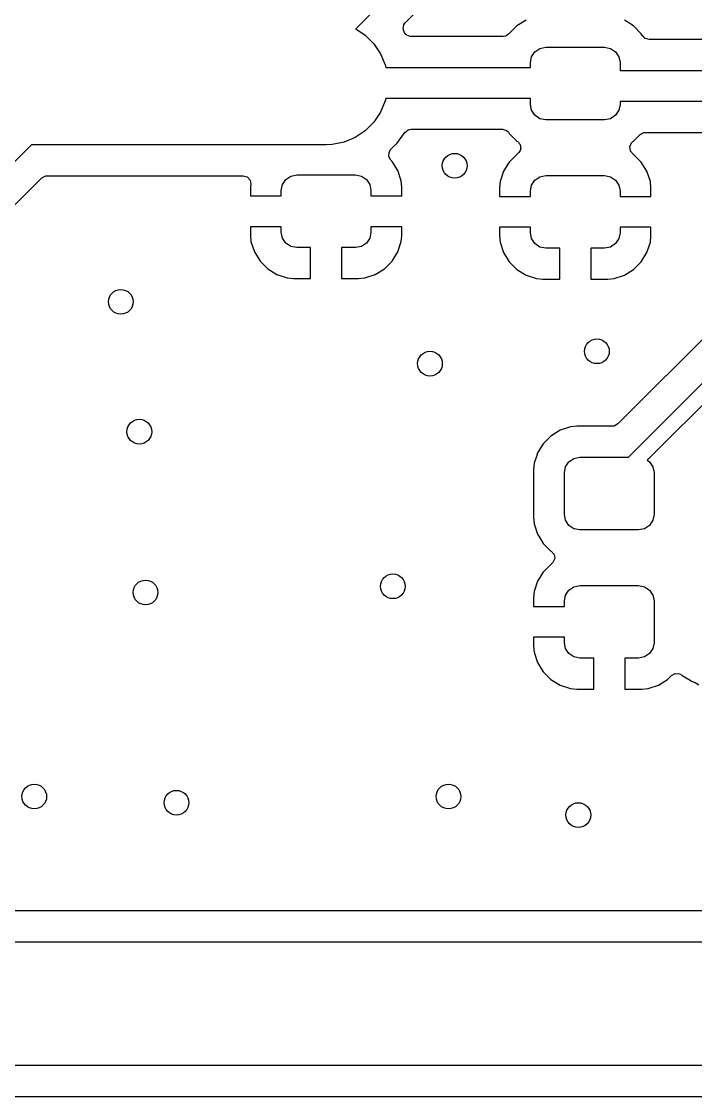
# Model space of a CAD drawing. Extents: x 2.03 to 8.88, y -5.74 to -2.97.
# Drawn here: x 6.669 to 7.098, y -4.439 to -3.755 of the extents above; entities that cross this region are included whole.
import ezdxf

# ---------------------------------------------------------------- set-up
doc = ezdxf.new("R2010")
doc.units = 0
doc.header["$MEASUREMENT"] = 0
doc.layers.add('BLACK', color=7, linetype='CONTINUOUS')

msp = doc.modelspace()

# ---------------------------------------------------------------- linework, layer by layer
at = {"layer": 'BLACK', "linetype": 'CONTINUOUS'}
for p, q in [((6.94497, -3.69611), (6.88188, -3.7592)), ((6.91339, -3.75556), (6.95493, -3.71402)), ((6.91197, -3.75929), (6.91259, -3.75661)), ((6.91259, -3.75661), (6.91339, -3.75556)), ((6.99038, -3.75385), (6.9845, -3.75747)), ((7.05461, -3.75488), (7.05293, -3.75385)), ((7.05881, -3.75747), (7.05461, -3.75488)), ((6.88188, -3.7592), (6.88797, -3.76327)), ((6.88797, -3.76327), (6.89343, -3.76872)), ((6.91289, -3.76188), (6.91197, -3.75929)), ((6.91308, -3.76214), (6.91289, -3.76188)), ((6.91405, -3.76314), (6.91308, -3.76214)), ((6.9142, -3.76319), (6.91405, -3.76314)), ((6.91439, -3.76338), (6.9142, -3.76319)), ((6.91552, -3.76371), (6.91439, -3.76338)), ((6.91661, -3.76414), (6.91552, -3.76371)), ((6.91683, -3.76409), (6.91661, -3.76414)), ((6.91703, -3.76415), (6.91683, -3.76409)), ((6.97742, -3.76389), (6.97583, -3.76415)), ((6.97937, -3.76251), (6.97742, -3.76389)), ((6.97942, -3.76256), (6.97937, -3.76251)), ((6.9845, -3.75747), (6.97942, -3.76256)), ((7.06369, -3.76236), (7.05881, -3.75747)), ((7.06452, -3.76371), (7.06369, -3.76236)), ((7.06458, -3.7638), (7.06452, -3.76371)), ((7.0661, -3.76535), (7.06458, -3.7638)), ((6.89343, -3.76872), (6.89771, -3.77514)), ((6.97583, -3.76415), (6.91703, -3.76415)), ((6.99919, -3.77171), (7.00295, -3.77096)), ((7.00295, -3.77096), (7.04035, -3.77096)), ((7.04035, -3.77096), (7.04412, -3.77171)), ((7.06874, -3.76612), (7.0661, -3.76535)), ((7.15961, -3.76612), (7.06874, -3.76612)), ((6.89771, -3.77514), (6.90067, -3.78227)), ((6.99311, -3.78081), (6.99386, -3.77704)), ((6.99386, -3.77704), (6.99599, -3.77385)), ((6.99599, -3.77385), (6.99919, -3.77171)), ((7.04412, -3.77171), (7.04731, -3.77385)), ((7.04731, -3.77385), (7.04945, -3.77704)), ((7.04945, -3.77704), (7.0502, -3.78081)), ((6.90067, -3.78227), (6.90098, -3.78386)), ((6.90098, -3.78386), (6.99311, -3.78386)), ((6.99311, -3.78386), (6.99311, -3.78081)), ((7.0502, -3.78081), (7.0502, -3.78583)), ((7.0502, -3.78583), (7.17815, -3.78583)), ((6.90067, -3.80513), (6.89771, -3.81226)), ((6.90098, -3.80354), (6.90067, -3.80513)), ((6.99311, -3.80354), (6.90098, -3.80354)), ((6.99311, -3.80738), (6.99311, -3.80354)), ((6.99386, -3.81115), (6.99311, -3.80738)), ((6.99599, -3.81434), (6.99386, -3.81115)), ((7.04945, -3.81115), (7.04731, -3.81434)), ((7.0502, -3.80738), (7.04945, -3.81115)), ((7.17815, -3.80551), (7.0502, -3.80551)), ((7.0502, -3.80551), (7.0502, -3.80738)), ((6.89343, -3.81868), (6.88797, -3.82413)), ((6.89771, -3.81226), (6.89343, -3.81868)), ((6.99919, -3.81648), (6.99599, -3.81434)), ((7.00295, -3.81722), (6.99919, -3.81648)), ((7.04035, -3.81722), (7.00295, -3.81722)), ((7.04412, -3.81648), (7.04035, -3.81722)), ((7.04731, -3.81434), (7.04412, -3.81648)), ((6.88797, -3.82413), (6.88155, -3.82842)), ((6.90805, -3.83219), (6.91308, -3.82526)), ((6.91308, -3.82526), (6.91526, -3.82358)), ((6.91526, -3.82358), (6.91703, -3.82325)), ((6.91703, -3.82325), (6.9753, -3.82325)), ((6.9753, -3.82325), (6.97794, -3.82402)), ((6.97794, -3.82402), (6.97876, -3.82469)), ((6.97876, -3.82469), (6.97916, -3.82509)), ((6.97916, -3.82509), (6.97962, -3.82583)), ((7.06413, -3.82596), (7.06529, -3.82533)), ((7.06529, -3.82533), (7.06538, -3.82532)), ((7.06538, -3.82532), (7.0654, -3.8253)), ((7.0654, -3.8253), (7.06546, -3.82531)), ((7.06546, -3.82531), (7.06633, -3.82522)), ((7.06633, -3.82522), (7.16202, -3.82522)), ((6.87442, -3.83138), (6.86685, -3.83288)), ((6.88155, -3.82842), (6.87442, -3.83138)), ((6.90598, -3.83425), (6.90805, -3.83219)), ((6.97962, -3.82583), (6.9845, -3.83072)), ((6.9845, -3.83072), (6.98513, -3.8311)), ((6.98513, -3.8311), (6.98553, -3.83151)), ((6.98553, -3.83151), (6.98592, -3.83223)), ((6.98592, -3.83223), (6.98647, -3.83284)), ((7.05639, -3.83435), (7.05749, -3.83182)), ((7.05749, -3.83182), (7.05787, -3.83142)), ((7.05787, -3.83142), (7.05824, -3.83107)), ((7.05824, -3.83107), (7.05881, -3.83072)), ((7.05881, -3.83072), (7.06292, -3.82661)), ((7.06292, -3.82661), (7.06296, -3.82657)), ((7.06296, -3.82657), (7.06413, -3.82596)), ((6.67536, -3.83307), (6.65382, -3.85461)), ((6.70079, -3.83307), (6.67536, -3.83307)), ((6.74409, -3.83307), (6.70079, -3.83307)), ((6.86299, -3.83307), (6.74409, -3.83307)), ((6.86685, -3.83288), (6.86299, -3.83307)), ((6.90292, -3.84048), (6.90312, -3.83774)), ((6.90312, -3.83774), (6.90424, -3.83599)), ((6.90424, -3.83599), (6.90598, -3.83425)), ((6.98451, -3.83918), (6.97963, -3.84406)), ((6.98463, -3.83911), (6.98451, -3.83918)), ((6.98451, -3.83918), (6.98451, -3.83918)), ((6.98485, -3.83892), (6.98463, -3.83911)), ((6.98498, -3.83887), (6.98485, -3.83892)), ((6.98512, -3.83868), (6.98498, -3.83887)), ((6.98582, -3.83808), (6.98512, -3.83868)), ((6.98614, -3.83733), (6.98582, -3.83808)), ((6.98664, -3.83668), (6.98614, -3.83733)), ((6.98647, -3.83284), (6.98657, -3.83342)), ((6.98657, -3.83342), (6.98684, -3.83393)), ((6.98668, -3.83609), (6.98664, -3.83668)), ((6.98691, -3.83556), (6.98668, -3.83609)), ((6.98684, -3.83393), (6.98678, -3.83475)), ((6.98678, -3.83475), (6.98691, -3.83556)), ((7.05684, -3.83706), (7.05639, -3.83435)), ((7.05858, -3.839), (7.05684, -3.83706)), ((7.05861, -3.83904), (7.05857, -3.839)), ((7.05857, -3.839), (7.05858, -3.839)), ((7.05867, -3.83911), (7.05861, -3.83904)), ((7.05879, -3.83918), (7.05867, -3.83911)), ((7.06367, -3.84406), (7.05879, -3.83918)), ((7.05879, -3.83918), (7.05879, -3.83918)), ((6.90424, -3.8429), (6.90292, -3.84048)), ((6.90501, -3.84367), (6.90424, -3.8429)), ((6.90864, -3.84954), (6.90501, -3.84367)), ((6.97963, -3.84406), (6.97601, -3.84994)), ((7.0673, -3.84994), (7.06367, -3.84406)), ((6.68209, -3.85421), (6.68451, -3.85289)), ((6.68451, -3.85289), (6.68555, -3.85278)), ((6.68555, -3.85278), (6.81011, -3.85278)), ((6.81011, -3.85278), (6.81275, -3.85355)), ((6.83733, -3.85515), (6.84052, -3.85301)), ((6.84052, -3.85301), (6.84429, -3.85226)), ((6.84429, -3.85226), (6.88169, -3.85226)), ((6.88169, -3.85226), (6.88546, -3.85301)), ((6.88546, -3.85301), (6.88865, -3.85515)), ((6.91081, -3.85609), (6.90864, -3.84954)), ((6.90864, -3.84954), (6.90864, -3.84954)), ((6.97601, -3.84994), (6.97384, -3.85649)), ((6.97601, -3.84994), (6.97601, -3.84994)), ((6.99919, -3.85341), (7.00295, -3.85266)), ((7.00295, -3.85266), (7.04035, -3.85266)), ((7.04035, -3.85266), (7.04412, -3.85341)), ((7.06947, -3.85649), (7.0673, -3.84994)), ((7.0673, -3.84994), (7.0673, -3.84994)), ((6.66447, -3.87183), (6.68209, -3.85421)), ((6.81275, -3.85355), (6.81455, -3.85563)), ((6.81455, -3.85563), (6.81497, -3.85815)), ((6.81497, -3.85815), (6.81476, -3.86014)), ((6.83445, -3.86211), (6.8352, -3.85834)), ((6.8352, -3.85834), (6.83733, -3.85515)), ((6.88865, -3.85515), (6.89079, -3.85834)), ((6.89079, -3.85834), (6.89154, -3.86211)), ((6.91122, -3.86014), (6.91081, -3.85609)), ((6.97384, -3.85649), (6.97343, -3.86053)), ((6.97384, -3.85649), (6.97384, -3.85649)), ((6.99311, -3.8625), (6.99386, -3.85873)), ((6.99386, -3.85873), (6.99599, -3.85554)), ((6.99599, -3.85554), (6.99919, -3.85341)), ((7.04412, -3.85341), (7.04731, -3.85554)), ((7.04731, -3.85554), (7.04945, -3.85873)), ((7.04945, -3.85873), (7.0502, -3.8625)), ((7.06988, -3.86053), (7.06947, -3.85649)), ((6.81476, -3.86014), (6.81476, -3.86555)), ((6.81476, -3.86555), (6.83445, -3.86555)), ((6.83445, -3.86555), (6.83445, -3.86211)), ((6.89154, -3.86211), (6.89154, -3.86555)), ((6.89154, -3.86555), (6.91122, -3.86555)), ((6.91122, -3.86555), (6.91122, -3.86014)), ((6.91122, -3.86014), (6.91122, -3.86014)), ((6.97343, -3.86053), (6.97343, -3.86594)), ((6.97343, -3.86594), (6.99311, -3.86594)), ((6.99311, -3.86594), (6.99311, -3.8625)), ((7.0502, -3.8625), (7.0502, -3.86594)), ((7.0502, -3.86594), (7.06988, -3.86594)), ((7.06988, -3.86594), (7.06988, -3.86053)), ((7.06988, -3.86053), (7.06988, -3.86053)), ((6.83445, -3.88524), (6.81476, -3.88524)), ((6.81476, -3.88524), (6.81476, -3.89065)), ((6.83445, -3.88868), (6.83445, -3.88524)), ((6.91122, -3.88524), (6.89154, -3.88524)), ((6.89154, -3.88524), (6.89154, -3.88868)), ((6.91122, -3.89065), (6.91122, -3.88524)), ((6.99311, -3.88563), (6.97343, -3.88563)), ((6.97343, -3.88563), (6.97343, -3.89104)), ((6.99311, -3.88907), (6.99311, -3.88563)), ((7.06988, -3.88563), (7.0502, -3.88563)), ((7.0502, -3.88563), (7.0502, -3.88907)), ((7.06988, -3.89104), (7.06988, -3.88563)), ((6.81476, -3.89065), (6.81518, -3.89469)), ((6.8352, -3.89245), (6.83445, -3.88868)), ((6.83733, -3.89564), (6.8352, -3.89245)), ((6.89079, -3.89245), (6.88865, -3.89564)), ((6.89154, -3.88868), (6.89079, -3.89245)), ((6.91081, -3.89469), (6.91118, -3.89104)), ((6.91118, -3.89104), (6.91122, -3.89065)), ((6.91122, -3.89065), (6.91122, -3.89065)), ((6.97343, -3.89104), (6.97384, -3.89509)), ((6.99386, -3.89284), (6.99311, -3.88907)), ((6.99599, -3.89603), (6.99386, -3.89284)), ((7.04945, -3.89284), (7.04731, -3.89603)), ((7.0502, -3.88907), (7.04945, -3.89284)), ((7.06947, -3.89509), (7.06988, -3.89104)), ((7.06988, -3.89104), (7.06988, -3.89104)), ((6.81518, -3.89469), (6.81735, -3.90124)), ((6.84052, -3.89777), (6.83733, -3.89564)), ((6.84429, -3.89852), (6.84052, -3.89777)), ((6.85315, -3.89852), (6.84429, -3.89852)), ((6.85315, -3.91821), (6.85315, -3.89852)), ((6.88169, -3.89852), (6.87283, -3.89852)), ((6.87283, -3.89852), (6.87283, -3.91821)), ((6.88546, -3.89777), (6.88169, -3.89852)), ((6.88865, -3.89564), (6.88546, -3.89777)), ((6.90864, -3.90124), (6.91081, -3.89469)), ((6.91081, -3.89469), (6.91081, -3.89469)), ((6.97384, -3.89509), (6.97601, -3.90164)), ((6.99919, -3.89817), (6.99599, -3.89603)), ((7.00295, -3.89892), (6.99919, -3.89817)), ((7.01181, -3.89892), (7.00295, -3.89892)), ((7.01181, -3.9186), (7.01181, -3.89892)), ((7.04035, -3.89892), (7.0315, -3.89892)), ((7.0315, -3.89892), (7.0315, -3.9186)), ((7.04412, -3.89817), (7.04035, -3.89892)), ((7.04731, -3.89603), (7.04412, -3.89817)), ((7.0673, -3.90164), (7.06947, -3.89509)), ((7.06947, -3.89509), (7.06947, -3.89509)), ((6.81735, -3.90124), (6.81735, -3.90125)), ((6.81735, -3.90125), (6.82097, -3.90712)), ((6.82097, -3.90712), (6.82585, -3.912)), ((6.90013, -3.912), (6.90501, -3.90712)), ((6.90501, -3.90712), (6.90864, -3.90125)), ((6.90864, -3.90125), (6.90864, -3.90124)), ((6.97601, -3.90164), (6.97601, -3.90164)), ((6.97601, -3.90164), (6.97963, -3.90751)), ((6.97963, -3.90751), (6.98451, -3.91239)), ((7.05879, -3.91239), (7.06367, -3.90751)), ((7.06367, -3.90751), (7.0673, -3.90164)), ((7.0673, -3.90164), (7.0673, -3.90164)), ((6.82585, -3.912), (6.83173, -3.91562)), ((6.89426, -3.91562), (6.90013, -3.912)), ((6.98451, -3.91239), (6.99039, -3.91602)), ((7.05292, -3.91602), (7.05879, -3.91239)), ((6.83173, -3.91562), (6.83173, -3.91562)), ((6.83173, -3.91562), (6.83828, -3.9178)), ((6.83828, -3.9178), (6.83828, -3.9178)), ((6.83828, -3.9178), (6.84232, -3.91821)), ((6.84232, -3.91821), (6.85315, -3.91821)), ((6.85315, -3.91821), (6.85315, -3.91821)), ((6.87283, -3.91821), (6.88366, -3.91821)), ((6.88366, -3.91821), (6.8877, -3.9178)), ((6.88366, -3.91821), (6.88366, -3.91821)), ((6.8877, -3.9178), (6.89426, -3.91562)), ((6.89426, -3.91562), (6.89426, -3.91562)), ((6.99039, -3.91602), (6.99039, -3.91602)), ((6.99039, -3.91602), (6.99694, -3.91819)), ((6.99694, -3.91819), (6.99694, -3.91819)), ((6.99694, -3.91819), (7.00099, -3.9186)), ((7.00099, -3.9186), (7.01181, -3.9186)), ((7.01181, -3.9186), (7.01181, -3.9186)), ((7.0315, -3.9186), (7.04232, -3.9186)), ((7.04232, -3.9186), (7.04637, -3.91819)), ((7.04232, -3.9186), (7.04232, -3.9186)), ((7.04637, -3.91819), (7.05292, -3.91602)), ((7.05292, -3.91602), (7.05292, -3.91602)), ((7.11029, -3.94938), (7.04881, -4.01085)), ((7.05554, -4.03199), (7.1225, -3.96502)), ((7.12802, -3.97343), (7.06753, -4.03391)), ((7.01203, -4.01487), (7.00616, -4.0185)), ((7.01859, -4.0127), (7.01203, -4.01487)), ((7.01203, -4.01487), (7.01203, -4.01487)), ((7.02264, -4.01228), (7.01859, -4.0127)), ((7.01859, -4.0127), (7.01859, -4.0127)), ((7.04536, -4.01228), (7.02264, -4.01228)), ((7.02264, -4.01228), (7.02264, -4.01228)), ((7.04639, -4.01217), (7.04536, -4.01228)), ((7.04881, -4.01085), (7.04639, -4.01217)), ((7.00127, -4.02338), (6.99765, -4.02926)), ((7.00616, -4.0185), (7.00127, -4.02338)), ((6.99765, -4.02926), (6.9969, -4.0315)), ((6.99765, -4.02926), (6.99765, -4.02926)), ((6.99547, -4.03582), (6.99506, -4.03986)), ((6.9969, -4.0315), (6.99547, -4.03582)), ((6.99547, -4.03582), (6.99547, -4.03582)), ((6.99547, -4.03582), (6.99547, -4.03582)), ((7.01551, -4.03806), (7.01765, -4.03487)), ((7.01765, -4.03487), (7.02084, -4.03274)), ((7.02084, -4.03274), (7.02461, -4.03199)), ((7.02461, -4.03199), (7.05554, -4.03199)), ((7.06753, -4.03391), (7.06897, -4.03487)), ((7.06897, -4.03487), (7.0711, -4.03806)), ((6.99506, -4.03986), (6.99506, -4.07037)), ((7.01476, -4.04183), (7.01551, -4.03806)), ((7.01476, -4.06841), (7.01476, -4.04183)), ((7.0711, -4.03806), (7.07185, -4.04183)), ((7.07185, -4.04183), (7.07185, -4.06841)), ((6.99506, -4.07037), (6.99506, -4.07037)), ((6.99506, -4.07037), (6.99547, -4.07442)), ((7.01551, -4.07217), (7.01476, -4.06841)), ((7.07185, -4.06841), (7.0711, -4.07217)), ((6.99547, -4.07442), (6.99547, -4.07442)), ((6.99547, -4.07442), (6.99765, -4.08098)), ((7.01765, -4.07537), (7.01551, -4.07217)), ((7.02084, -4.0775), (7.01765, -4.07537)), ((7.02461, -4.07825), (7.02084, -4.0775)), ((7.06201, -4.07825), (7.02461, -4.07825)), ((7.06577, -4.0775), (7.06201, -4.07825)), ((7.06897, -4.07537), (7.06577, -4.0775)), ((7.0711, -4.07217), (7.06897, -4.07537)), ((6.99765, -4.08098), (6.99765, -4.08098)), ((6.99765, -4.08098), (6.99885, -4.08294)), ((6.99885, -4.08294), (7.00127, -4.08686)), ((7.00127, -4.08686), (7.00616, -4.09174)), ((7.00616, -4.09174), (7.00628, -4.09182)), ((7.00628, -4.09182), (7.00629, -4.09182)), ((7.00629, -4.09182), (7.00636, -4.0919)), ((7.00636, -4.0919), (7.00638, -4.09192)), ((7.00638, -4.09192), (7.00638, -4.09192)), ((7.00638, -4.09192), (7.00813, -4.09387)), ((7.00747, -4.0991), (7.00629, -4.10013)), ((7.00857, -4.09658), (7.00747, -4.0991)), ((7.00813, -4.09387), (7.00857, -4.09658)), ((7.00129, -4.10508), (6.99766, -4.11096)), ((7.00617, -4.1002), (7.00129, -4.10508)), ((7.00629, -4.10013), (7.00617, -4.1002)), ((7.00617, -4.1002), (7.00617, -4.1002)), ((6.99766, -4.11096), (6.99549, -4.11751)), ((6.99766, -4.11096), (6.99766, -4.11096)), ((6.99549, -4.11751), (6.99508, -4.12156)), ((6.99549, -4.11751), (6.99549, -4.11751)), ((7.01476, -4.12352), (7.01551, -4.11976)), ((7.01551, -4.11976), (7.01765, -4.11656)), ((7.01765, -4.11656), (7.02084, -4.11443)), ((7.02084, -4.11443), (7.02461, -4.11368)), ((7.02461, -4.11368), (7.06201, -4.11368)), ((7.06201, -4.11368), (7.06577, -4.11443)), ((7.06577, -4.11443), (7.06897, -4.11656)), ((7.06897, -4.11656), (7.0711, -4.11976)), ((7.0711, -4.11976), (7.07185, -4.12352)), ((6.99508, -4.12156), (6.99508, -4.12697)), ((7.01476, -4.12697), (7.01476, -4.12352)), ((7.07185, -4.12352), (7.07185, -4.1501)), ((6.99508, -4.12697), (7.01476, -4.12697)), ((7.01476, -4.14665), (6.99508, -4.14665)), ((6.99508, -4.14665), (6.99508, -4.15207)), ((7.01476, -4.1501), (7.01476, -4.14665)), ((6.99508, -4.15207), (6.99549, -4.15611)), ((7.01551, -4.15386), (7.01476, -4.1501)), ((7.01765, -4.15706), (7.01551, -4.15386)), ((7.0711, -4.15386), (7.06897, -4.15706)), ((7.07185, -4.1501), (7.0711, -4.15386)), ((6.99549, -4.15611), (6.99766, -4.16266)), ((7.02084, -4.15919), (7.01765, -4.15706)), ((7.02461, -4.15994), (7.02084, -4.15919)), ((7.03346, -4.15994), (7.02461, -4.15994)), ((7.03346, -4.17963), (7.03346, -4.15994)), ((7.06201, -4.15994), (7.05315, -4.15994)), ((7.05315, -4.15994), (7.05315, -4.17963)), ((7.06577, -4.15919), (7.06201, -4.15994)), ((7.06897, -4.15706), (7.06577, -4.15919)), ((6.99766, -4.16266), (6.99766, -4.16266)), ((6.99766, -4.16266), (7.00129, -4.16854)), ((7.00129, -4.16854), (7.00617, -4.17342)), ((7.00617, -4.17342), (7.01204, -4.17704)), ((7.07457, -4.17704), (7.08045, -4.17342)), ((7.08045, -4.17342), (7.0829, -4.17096)), ((7.0829, -4.17096), (7.08532, -4.16964)), ((7.08532, -4.16964), (7.08806, -4.16984)), ((7.08806, -4.16984), (7.08958, -4.17082)), ((7.08958, -4.17082), (7.08959, -4.1708)), ((7.08959, -4.1708), (7.08979, -4.17095)), ((7.08979, -4.17095), (7.08981, -4.17096)), ((7.08981, -4.17096), (7.08982, -4.17097)), ((7.08982, -4.17097), (7.09472, -4.174)), ((7.09472, -4.174), (7.0957, -4.1746)), ((7.0957, -4.1746), (7.09602, -4.17471)), ((7.09602, -4.17471), (7.09801, -4.17537)), ((7.01204, -4.17704), (7.01204, -4.17704)), ((7.01204, -4.17704), (7.01859, -4.17921)), ((7.01859, -4.17921), (7.01859, -4.17921)), ((7.01859, -4.17921), (7.02264, -4.17963)), ((7.02264, -4.17963), (7.03346, -4.17963)), ((7.03346, -4.17963), (7.03346, -4.17963)), ((7.05315, -4.17963), (7.06398, -4.17963)), ((7.06398, -4.17963), (7.06802, -4.17921)), ((7.06398, -4.17963), (7.06398, -4.17963)), ((7.06802, -4.17921), (7.07457, -4.17704)), ((7.07457, -4.17704), (7.07457, -4.17704)), ((7.09801, -4.17537), (7.10027, -4.17693)), ((8.1679, -4.32085), (6.65838, -4.32085)), ((6.6482, -4.34055), (8.16325, -4.34055)), ((8.14694, -4.41929), (6.63189, -4.41929)), ((6.62724, -4.439), (8.13675, -4.439))]:
    msp.add_line(p, q, dxfattribs=at)
at = {"layer": 'BLACK'}
for centre in [(6.94488, -3.84646), (6.73228, -3.93307), (7.03543, -3.96457), (6.92913, -3.97244), (6.74409, -4.01575), (6.90551, -4.11417), (6.74803, -4.11811), (6.67717, -4.24803), (6.94094, -4.24803), (6.76772, -4.25197), (7.02362, -4.25984)]:
    msp.add_circle(centre, 0.00787, dxfattribs=at)
at = {"layer": 'WHITE'}
for centre in [(6.94488, -3.84646), (6.73228, -3.93307), (7.03543, -3.96457), (6.92913, -3.97244), (6.74409, -4.01575), (6.90551, -4.11417), (6.74803, -4.11811), (6.67717, -4.24803), (6.94094, -4.24803), (6.76772, -4.25197), (7.02362, -4.25984)]:
    msp.add_circle(centre, 0.00787, dxfattribs=at)

doc.saveas('drawing.dxf')
